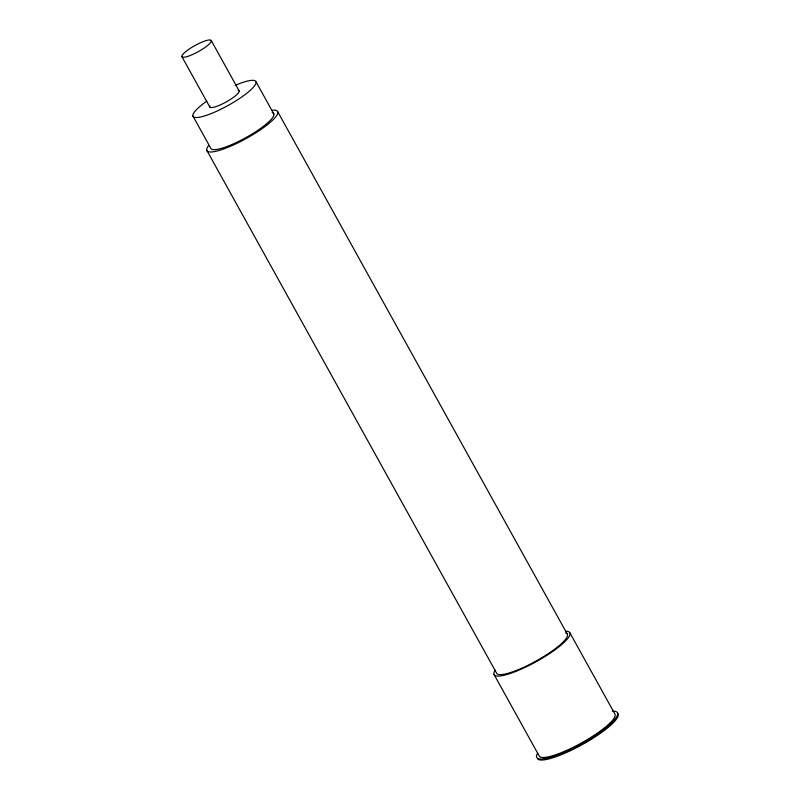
<?xml version="1.0" encoding="UTF-8"?>
<svg xmlns="http://www.w3.org/2000/svg" width="800" height="800" viewBox="0 0 800 800"><rect width="100%" height="100%" fill="white"/><g stroke="black" fill="none" stroke-linecap="round" stroke-linejoin="round"><path stroke-width="1.2" d="M569.92 632.88L615.05 714.28A43.29 9 -29 0 1 580.71 743.39A43.29 9 -29 0 1 539.17 755.92L494.05 674.52M277.8 111.83L567.5 634.46M256.04 81.84L273.85 113.98M211.24 40.53A16.74 3.48 -29 0 1 190.61 55.36A16.74 3.48 -29 0 1 187.9 49.97A16.74 3.48 -29 0 1 211.24 40.53L239.13 90.84M181.93 56.71L209.81 107.02M192.9 116.01L210.72 148.15A35.94 7.47 -29 0 0 248.48 136.15A35.94 7.47 -29 0 0 272.24 112.66M206.78 150.31L496.48 672.94A40.43 8.41 -29 0 0 539.03 659.37A40.43 8.41 -29 0 0 565.66 632.98M612.38 711.23A46.14 9.59 -29 0 1 582.76 742.93A46.14 9.59 -29 0 1 537.64 753.16M617.84 713.47A46.14 9.59 -29 0 1 583.87 743.68A46.14 9.59 -29 0 1 537.53 758.82M590.98 738.77A43.29 9 -29 0 1 588.9 740.05M586.75 741.33A43.29 9 -29 0 1 583.48 743.22M581.29 744.44A43.29 9 -29 0 1 576.86 746.8M570.26 750.06A43.29 9 -29 0 1 563.87 752.91M238.22 90.31A16.74 3.48 -29 0 1 226.04 102.04A16.74 3.48 -29 0 1 209.91 105.94M235.18 85.34A35.94 7.47 -29 0 1 251.32 89.36A35.94 7.47 -29 0 1 202.47 116.54A35.94 7.47 -29 0 1 206.87 101.09M271.82 110.28A40.43 8.41 -29 0 1 247.03 138.05A40.43 8.41 -29 0 1 208.55 145.68M565.66 631.29A43.29 9 -29 0 1 536.09 661.72A43.29 9 -29 0 1 495.28 670.17"/></g></svg>
